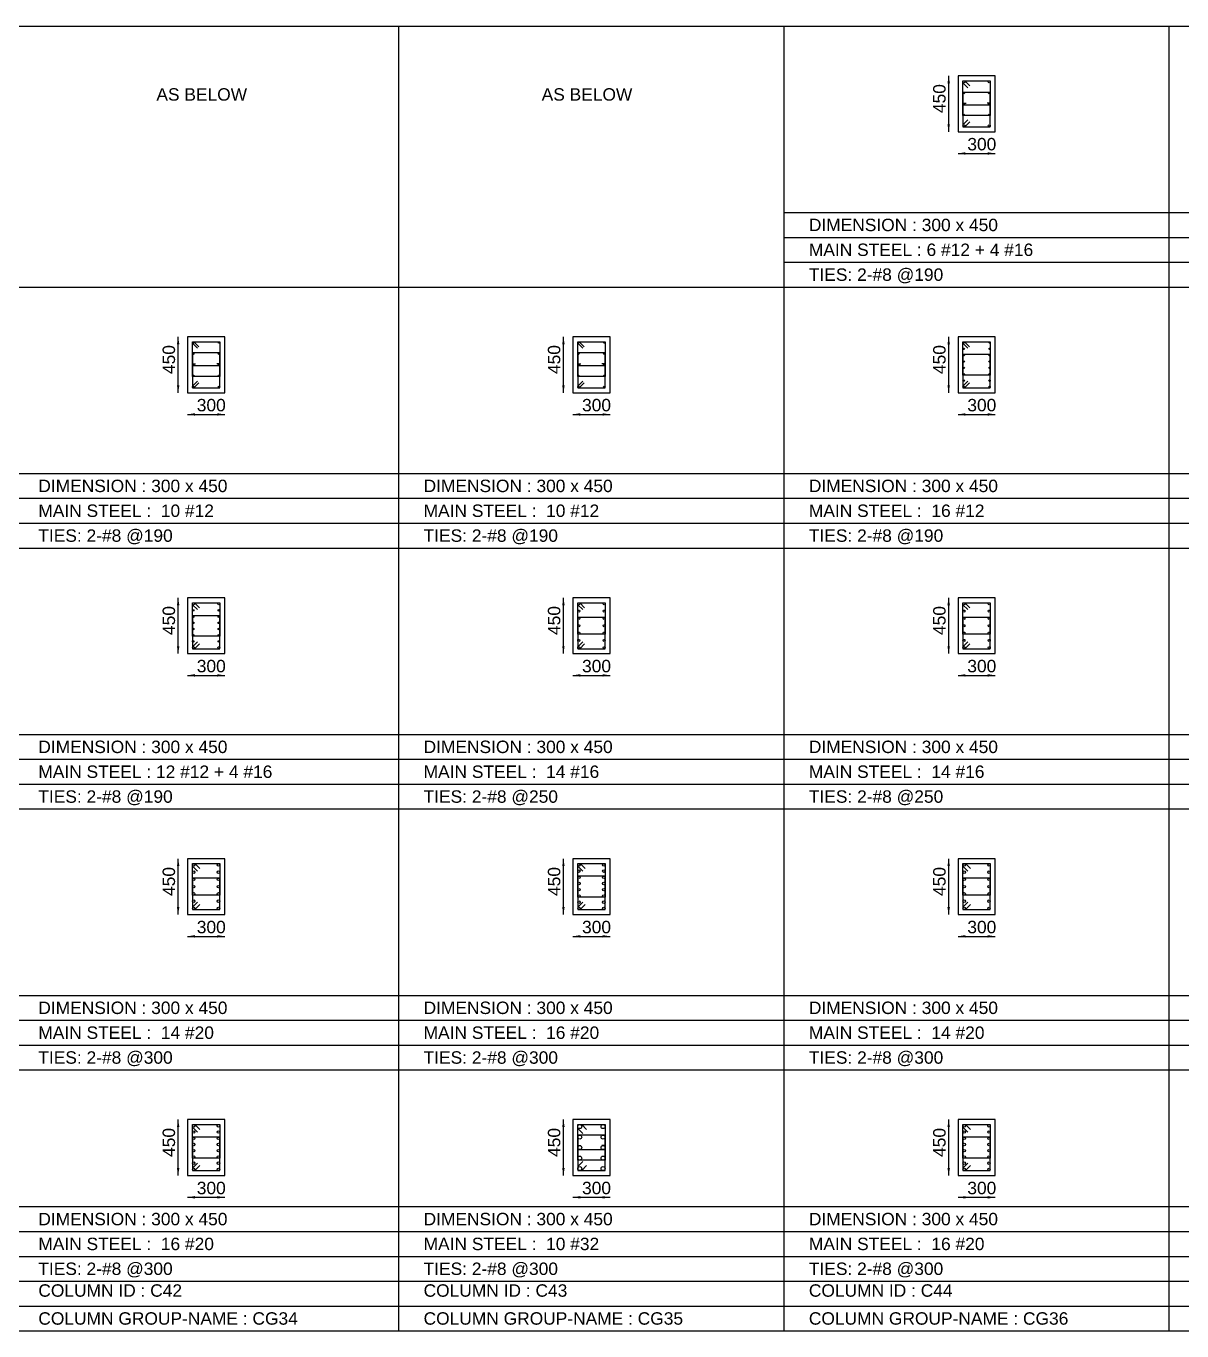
# Model space of a CAD drawing. Extents: x 28 to 264, y -211 to 74.
# Drawn here: x 133.78 to 143.08, y 62.88 to 73.38 of the extents above; entities that cross this region are included whole.
import ezdxf

# ---------------------------------------------------------------- set-up
doc = ezdxf.new("R2010")
doc.units = 0
for name, color, linetype in [('Border', 7, 'CONTINUOUS'), ('Column_Group_Name', 3, 'CONTINUOUS'), ('Column_ID', 4, 'CONTINUOUS'), ('ColumnBars', 1, 'CONTINUOUS'), ('ColumnBars1', 1, 'CONTINUOUS'), ('ColumnCrossSection', 7, 'CONTINUOUS'), ('Dim_All', 7, 'CONTINUOUS'), ('Dimensions', 7, 'CONTINUOUS'), ('Links', 2, 'CONTINUOUS'), ('MainSteel', 1, 'CONTINUOUS'), ('Text_AsBelow', 7, 'CONTINUOUS')]:
    doc.layers.add(name, color=color, linetype=linetype)
doc.styles.add('STRUDS_Arial', font='ARIAL.TTF', dxfattribs={"height": 0.04})

msp = doc.modelspace()

# ---------------------------------------------------------------- linework, layer by layer
at = {"layer": 'Border'}
for p, q in [((133.678, 73.38), (136.778, 73.38)), ((136.778, 71.28), (136.778, 73.38)), ((136.778, 71.28), (136.778, 73.38)), ((136.778, 73.38), (139.878, 73.38)), ((139.878, 71.28), (139.878, 73.38)), ((139.878, 71.28), (139.878, 73.38)), ((139.878, 73.38), (142.978, 73.38)), ((142.978, 71.28), (142.978, 73.38)), ((142.978, 71.28), (142.978, 73.38)), ((142.978, 73.38), (146.078, 73.38)), ((139.878, 71.88), (142.978, 71.88)), ((142.978, 71.88), (146.078, 71.88)), ((139.878, 71.68), (142.978, 71.68)), ((142.978, 71.68), (146.078, 71.68)), ((139.878, 71.48), (142.978, 71.48)), ((142.978, 71.48), (146.078, 71.48)), ((133.678, 71.28), (136.778, 71.28)), ((136.778, 69.18), (136.778, 71.28)), ((136.778, 69.18), (136.778, 71.28)), ((136.778, 71.28), (139.878, 71.28)), ((139.878, 69.18), (139.878, 71.28)), ((139.878, 69.18), (139.878, 71.28)), ((139.878, 71.28), (142.978, 71.28)), ((139.878, 71.28), (142.978, 71.28)), ((142.978, 69.18), (142.978, 71.28)), ((142.978, 69.18), (142.978, 71.28)), ((142.978, 71.28), (146.078, 71.28)), ((142.978, 71.28), (146.078, 71.28)), ((133.678, 69.78), (136.778, 69.78)), ((136.778, 69.78), (139.878, 69.78)), ((139.878, 69.78), (142.978, 69.78)), ((142.978, 69.78), (146.078, 69.78)), ((133.678, 69.58), (136.778, 69.58)), ((136.778, 69.58), (139.878, 69.58)), ((139.878, 69.58), (142.978, 69.58)), ((142.978, 69.58), (146.078, 69.58)), ((133.678, 69.38), (136.778, 69.38)), ((136.778, 69.38), (139.878, 69.38)), ((139.878, 69.38), (142.978, 69.38)), ((142.978, 69.38), (146.078, 69.38)), ((133.678, 69.18), (136.778, 69.18)), ((133.678, 69.18), (136.778, 69.18)), ((136.778, 67.08), (136.778, 69.18)), ((136.778, 67.08), (136.778, 69.18)), ((136.778, 69.18), (139.878, 69.18)), ((136.778, 69.18), (139.878, 69.18)), ((139.878, 67.08), (139.878, 69.18)), ((139.878, 67.08), (139.878, 69.18)), ((139.878, 69.18), (142.978, 69.18)), ((139.878, 69.18), (142.978, 69.18)), ((142.978, 67.08), (142.978, 69.18)), ((142.978, 67.08), (142.978, 69.18)), ((142.978, 69.18), (146.078, 69.18)), ((142.978, 69.18), (146.078, 69.18)), ((133.678, 67.68), (136.778, 67.68)), ((136.778, 67.68), (139.878, 67.68)), ((139.878, 67.68), (142.978, 67.68)), ((142.978, 67.68), (146.078, 67.68)), ((133.678, 67.48), (136.778, 67.48)), ((136.778, 67.48), (139.878, 67.48)), ((139.878, 67.48), (142.978, 67.48)), ((142.978, 67.48), (146.078, 67.48)), ((133.678, 67.28), (136.778, 67.28)), ((136.778, 67.28), (139.878, 67.28)), ((139.878, 67.28), (142.978, 67.28)), ((142.978, 67.28), (146.078, 67.28)), ((133.678, 67.08), (136.778, 67.08)), ((133.678, 67.08), (136.778, 67.08)), ((136.778, 64.98), (136.778, 67.08)), ((136.778, 64.98), (136.778, 67.08)), ((136.778, 67.08), (139.878, 67.08)), ((136.778, 67.08), (139.878, 67.08)), ((139.878, 64.98), (139.878, 67.08)), ((139.878, 64.98), (139.878, 67.08)), ((139.878, 67.08), (142.978, 67.08)), ((139.878, 67.08), (142.978, 67.08)), ((142.978, 64.98), (142.978, 67.08)), ((142.978, 64.98), (142.978, 67.08)), ((142.978, 67.08), (146.078, 67.08)), ((142.978, 67.08), (146.078, 67.08)), ((133.678, 65.58), (136.778, 65.58)), ((136.778, 65.58), (139.878, 65.58)), ((139.878, 65.58), (142.978, 65.58)), ((142.978, 65.58), (146.078, 65.58)), ((133.678, 65.38), (136.778, 65.38)), ((136.778, 65.38), (139.878, 65.38)), ((139.878, 65.38), (142.978, 65.38)), ((142.978, 65.38), (146.078, 65.38)), ((133.678, 65.18), (136.778, 65.18)), ((136.778, 65.18), (139.878, 65.18)), ((139.878, 65.18), (142.978, 65.18)), ((142.978, 65.18), (146.078, 65.18)), ((133.678, 64.98), (136.778, 64.98)), ((133.678, 64.98), (136.778, 64.98)), ((136.778, 62.88), (136.778, 64.98)), ((136.778, 62.88), (136.778, 64.98)), ((136.778, 64.98), (139.878, 64.98)), ((136.778, 64.98), (139.878, 64.98)), ((139.878, 62.88), (139.878, 64.98)), ((139.878, 62.88), (139.878, 64.98)), ((139.878, 64.98), (142.978, 64.98)), ((139.878, 64.98), (142.978, 64.98)), ((142.978, 62.88), (142.978, 64.98)), ((142.978, 62.88), (142.978, 64.98)), ((142.978, 64.98), (146.078, 64.98)), ((142.978, 64.98), (146.078, 64.98)), ((133.678, 63.88), (136.778, 63.88)), ((136.778, 63.88), (139.878, 63.88)), ((139.878, 63.88), (142.978, 63.88)), ((142.978, 63.88), (146.078, 63.88)), ((133.678, 63.68), (136.778, 63.68)), ((136.778, 63.68), (139.878, 63.68)), ((139.878, 63.68), (142.978, 63.68)), ((142.978, 63.68), (146.078, 63.68)), ((133.678, 63.48), (136.778, 63.48)), ((136.778, 63.48), (139.878, 63.48)), ((139.878, 63.48), (142.978, 63.48)), ((142.978, 63.48), (146.078, 63.48)), ((133.678, 63.28), (136.778, 63.28)), ((136.778, 63.28), (139.878, 63.28)), ((139.878, 63.28), (142.978, 63.28)), ((142.978, 63.28), (146.078, 63.28)), ((133.678, 63.08), (136.778, 63.08)), ((136.778, 63.08), (139.878, 63.08)), ((139.878, 63.08), (142.978, 63.08)), ((142.978, 63.08), (146.078, 63.08)), ((133.678, 62.88), (136.778, 62.88)), ((136.778, 62.88), (139.878, 62.88)), ((139.878, 62.88), (142.978, 62.88)), ((142.978, 62.88), (146.078, 62.88))]:
    msp.add_line(p, q, dxfattribs=at)
at = {"layer": 'ColumnBars'}
for centre, radius in [((141.324, 72.8405), 0.006), ((141.53, 72.8405), 0.006), ((141.324, 72.753), 0.006), ((141.324, 72.6655), 0.006), ((141.53, 72.753), 0.006), ((141.53, 72.6655), 0.006), ((135.124, 70.834), 0.006), ((135.332, 70.834), 0.006), ((138.224, 70.834), 0.006), ((138.432, 70.834), 0.006), ((141.324, 70.834), 0.006), ((141.324, 70.7829), 0.006), ((141.532, 70.834), 0.006), ((141.532, 70.7829), 0.006), ((135.124, 70.7445), 0.006), ((135.332, 70.7445), 0.006), ((138.224, 70.7445), 0.006), ((138.432, 70.7445), 0.006), ((141.324, 70.7317), 0.006), ((141.324, 70.6806), 0.006), ((141.532, 70.7317), 0.006), ((141.532, 70.6806), 0.006), ((135.124, 70.655), 0.006), ((135.124, 70.5655), 0.006), ((135.332, 70.655), 0.006), ((135.332, 70.5655), 0.006), ((138.224, 70.655), 0.006), ((138.224, 70.5655), 0.006), ((138.432, 70.655), 0.006), ((138.432, 70.5655), 0.006), ((141.324, 70.6294), 0.006), ((141.324, 70.5783), 0.006), ((141.532, 70.6294), 0.006), ((141.532, 70.5783), 0.006), ((135.124, 70.476), 0.006), ((135.332, 70.476), 0.006), ((138.224, 70.476), 0.006), ((138.432, 70.476), 0.006), ((141.324, 70.5271), 0.006), ((141.324, 70.476), 0.006), ((141.532, 70.5271), 0.006), ((141.532, 70.476), 0.006), ((135.124, 68.678), 0.006), ((135.33, 68.678), 0.006), ((138.226, 68.732), 0.008), ((138.226, 68.673), 0.008), ((138.43, 68.732), 0.008), ((138.43, 68.673), 0.008), ((141.326, 68.732), 0.008), ((141.326, 68.673), 0.008), ((141.53, 68.732), 0.008), ((141.53, 68.673), 0.008), ((135.124, 68.628), 0.006), ((135.124, 68.578), 0.006), ((135.33, 68.628), 0.006), ((135.33, 68.578), 0.006), ((138.226, 68.614), 0.008), ((138.43, 68.614), 0.008), ((141.326, 68.614), 0.008), ((141.53, 68.614), 0.008), ((135.124, 68.528), 0.006), ((135.124, 68.478), 0.006), ((135.33, 68.528), 0.006), ((135.33, 68.478), 0.006), ((138.226, 68.555), 0.008), ((138.226, 68.496), 0.008), ((138.43, 68.555), 0.008), ((138.43, 68.496), 0.008), ((141.326, 68.555), 0.008), ((141.326, 68.496), 0.008), ((141.53, 68.555), 0.008), ((141.53, 68.496), 0.008), ((135.124, 68.428), 0.006), ((135.33, 68.428), 0.006), ((138.226, 68.437), 0.008), ((138.226, 68.378), 0.008), ((138.43, 68.437), 0.008), ((138.43, 68.378), 0.008), ((141.326, 68.437), 0.008), ((141.326, 68.378), 0.008), ((141.53, 68.437), 0.008), ((141.53, 68.378), 0.008), ((135.128, 66.63), 0.01), ((135.128, 66.5717), 0.01), ((135.328, 66.63), 0.01), ((135.328, 66.5717), 0.01), ((138.228, 66.63), 0.01), ((138.228, 66.58), 0.01), ((138.428, 66.63), 0.01), ((138.428, 66.58), 0.01), ((141.328, 66.63), 0.01), ((141.328, 66.5717), 0.01), ((141.528, 66.63), 0.01), ((141.528, 66.5717), 0.01), ((135.128, 66.5133), 0.01), ((135.128, 66.455), 0.01), ((135.328, 66.5133), 0.01), ((135.328, 66.455), 0.01), ((138.228, 66.53), 0.01), ((138.228, 66.48), 0.01), ((138.428, 66.53), 0.01), ((138.428, 66.48), 0.01), ((141.328, 66.5133), 0.01), ((141.328, 66.455), 0.01), ((141.528, 66.5133), 0.01), ((141.528, 66.455), 0.01), ((135.128, 66.3967), 0.01), ((135.328, 66.3967), 0.01), ((138.228, 66.43), 0.01), ((138.228, 66.38), 0.01), ((138.428, 66.43), 0.01), ((138.428, 66.38), 0.01), ((141.328, 66.3967), 0.01), ((141.528, 66.3967), 0.01), ((135.128, 66.3383), 0.01), ((135.128, 66.28), 0.01), ((135.328, 66.3383), 0.01), ((135.328, 66.28), 0.01), ((138.228, 66.33), 0.01), ((138.228, 66.28), 0.01), ((138.428, 66.33), 0.01), ((138.428, 66.28), 0.01), ((141.328, 66.3383), 0.01), ((141.328, 66.28), 0.01), ((141.528, 66.3383), 0.01), ((141.528, 66.28), 0.01), ((135.128, 64.53), 0.01), ((135.128, 64.48), 0.01), ((135.328, 64.53), 0.01), ((135.328, 64.48), 0.01), ((138.234, 64.524), 0.016), ((138.422, 64.524), 0.016), ((141.328, 64.53), 0.01), ((141.328, 64.48), 0.01), ((141.528, 64.53), 0.01), ((141.528, 64.48), 0.01), ((135.128, 64.43), 0.01), ((135.128, 64.38), 0.01), ((135.328, 64.43), 0.01), ((135.328, 64.38), 0.01), ((138.234, 64.4395), 0.016), ((138.234, 64.355), 0.016), ((138.422, 64.4395), 0.016), ((138.422, 64.355), 0.016), ((141.328, 64.43), 0.01), ((141.328, 64.38), 0.01), ((141.528, 64.43), 0.01), ((141.528, 64.38), 0.01), ((135.128, 64.33), 0.01), ((135.128, 64.28), 0.01), ((135.328, 64.33), 0.01), ((135.328, 64.28), 0.01), ((138.234, 64.2705), 0.016), ((138.422, 64.2705), 0.016), ((141.328, 64.33), 0.01), ((141.328, 64.28), 0.01), ((141.528, 64.33), 0.01), ((141.528, 64.28), 0.01), ((135.128, 64.23), 0.01), ((135.128, 64.18), 0.01), ((135.328, 64.23), 0.01), ((135.328, 64.18), 0.01), ((138.234, 64.186), 0.016), ((138.422, 64.186), 0.016), ((141.328, 64.23), 0.01), ((141.328, 64.18), 0.01), ((141.528, 64.23), 0.01), ((141.528, 64.18), 0.01)]:
    msp.add_circle(centre, radius, dxfattribs=at)
at = {"layer": 'ColumnBars1'}
for centre in [(141.326, 72.932), (141.53, 72.932), (141.326, 72.578), (141.53, 72.578), (135.126, 68.732), (135.33, 68.732), (135.126, 68.378), (135.33, 68.378)]:
    msp.add_circle(centre, 0.008, dxfattribs=at)
at = {"layer": 'ColumnCrossSection'}
for p, q in [((141.578, 72.98), (141.278, 72.98)), ((141.278, 72.98), (141.278, 72.53)), ((141.578, 72.53), (141.578, 72.98)), ((141.278, 72.53), (141.578, 72.53)), ((135.378, 70.88), (135.078, 70.88)), ((135.078, 70.88), (135.078, 70.43)), ((135.378, 70.43), (135.378, 70.88)), ((138.478, 70.88), (138.178, 70.88)), ((138.178, 70.88), (138.178, 70.43)), ((138.478, 70.43), (138.478, 70.88)), ((141.578, 70.88), (141.278, 70.88)), ((141.278, 70.88), (141.278, 70.43)), ((141.578, 70.43), (141.578, 70.88)), ((135.078, 70.43), (135.378, 70.43)), ((138.178, 70.43), (138.478, 70.43)), ((141.278, 70.43), (141.578, 70.43)), ((135.378, 68.78), (135.078, 68.78)), ((135.078, 68.78), (135.078, 68.33)), ((135.378, 68.33), (135.378, 68.78)), ((138.478, 68.78), (138.178, 68.78)), ((138.178, 68.78), (138.178, 68.33)), ((138.478, 68.33), (138.478, 68.78)), ((141.578, 68.78), (141.278, 68.78)), ((141.278, 68.78), (141.278, 68.33)), ((141.578, 68.33), (141.578, 68.78)), ((135.078, 68.33), (135.378, 68.33)), ((138.178, 68.33), (138.478, 68.33)), ((141.278, 68.33), (141.578, 68.33)), ((135.378, 66.68), (135.078, 66.68)), ((135.078, 66.68), (135.078, 66.23)), ((135.378, 66.23), (135.378, 66.68)), ((138.478, 66.68), (138.178, 66.68)), ((138.178, 66.68), (138.178, 66.23)), ((138.478, 66.23), (138.478, 66.68)), ((141.578, 66.68), (141.278, 66.68)), ((141.278, 66.68), (141.278, 66.23)), ((141.578, 66.23), (141.578, 66.68)), ((135.078, 66.23), (135.378, 66.23)), ((138.178, 66.23), (138.478, 66.23)), ((141.278, 66.23), (141.578, 66.23)), ((135.378, 64.58), (135.078, 64.58)), ((135.078, 64.58), (135.078, 64.13)), ((135.378, 64.13), (135.378, 64.58)), ((138.478, 64.58), (138.178, 64.58)), ((138.178, 64.58), (138.178, 64.13)), ((138.478, 64.13), (138.478, 64.58)), ((141.578, 64.58), (141.278, 64.58)), ((141.278, 64.58), (141.278, 64.13)), ((141.578, 64.13), (141.578, 64.58)), ((135.078, 64.13), (135.378, 64.13)), ((138.178, 64.13), (138.478, 64.13)), ((141.278, 64.13), (141.578, 64.13))]:
    msp.add_line(p, q, dxfattribs=at)
at = {"layer": 'Dim_All'}
for p, q in [((141.203, 72.53), (141.203, 72.98)), ((141.278, 72.355), (141.578, 72.355)), ((135.003, 70.43), (135.003, 70.88)), ((138.103, 70.43), (138.103, 70.88)), ((141.203, 70.43), (141.203, 70.88)), ((135.078, 70.255), (135.378, 70.255)), ((138.178, 70.255), (138.478, 70.255)), ((141.278, 70.255), (141.578, 70.255)), ((135.003, 68.33), (135.003, 68.78)), ((138.103, 68.33), (138.103, 68.78)), ((141.203, 68.33), (141.203, 68.78)), ((135.078, 68.155), (135.378, 68.155)), ((138.178, 68.155), (138.478, 68.155)), ((141.278, 68.155), (141.578, 68.155)), ((135.003, 66.23), (135.003, 66.68)), ((138.103, 66.23), (138.103, 66.68)), ((141.203, 66.23), (141.203, 66.68)), ((135.078, 66.055), (135.378, 66.055)), ((138.178, 66.055), (138.478, 66.055)), ((141.278, 66.055), (141.578, 66.055)), ((135.003, 64.13), (135.003, 64.58)), ((138.103, 64.13), (138.103, 64.58)), ((141.203, 64.13), (141.203, 64.58)), ((135.078, 63.955), (135.378, 63.955)), ((138.178, 63.955), (138.478, 63.955)), ((141.278, 63.955), (141.578, 63.955))]:
    msp.add_line(p, q, dxfattribs=at)
at = {"layer": 'dim_all'}
for points in [[(141.203, 72.98), (141.193, 72.92), (141.203, 72.98), (141.213, 72.92)], [(141.203, 72.53), (141.193, 72.59), (141.203, 72.53), (141.213, 72.59)], [(141.278, 72.355), (141.338, 72.365), (141.278, 72.355), (141.338, 72.345)], [(141.578, 72.355), (141.518, 72.365), (141.578, 72.355), (141.518, 72.345)], [(135.003, 70.88), (134.993, 70.82), (135.003, 70.88), (135.013, 70.82)], [(138.103, 70.88), (138.093, 70.82), (138.103, 70.88), (138.113, 70.82)], [(141.203, 70.88), (141.193, 70.82), (141.203, 70.88), (141.213, 70.82)], [(135.003, 70.43), (134.993, 70.49), (135.003, 70.43), (135.013, 70.49)], [(138.103, 70.43), (138.093, 70.49), (138.103, 70.43), (138.113, 70.49)], [(141.203, 70.43), (141.193, 70.49), (141.203, 70.43), (141.213, 70.49)], [(135.078, 70.255), (135.138, 70.265), (135.078, 70.255), (135.138, 70.245)], [(135.378, 70.255), (135.318, 70.265), (135.378, 70.255), (135.318, 70.245)], [(138.178, 70.255), (138.238, 70.265), (138.178, 70.255), (138.238, 70.245)], [(138.478, 70.255), (138.418, 70.265), (138.478, 70.255), (138.418, 70.245)], [(141.278, 70.255), (141.338, 70.265), (141.278, 70.255), (141.338, 70.245)], [(141.578, 70.255), (141.518, 70.265), (141.578, 70.255), (141.518, 70.245)], [(135.003, 68.78), (134.993, 68.72), (135.003, 68.78), (135.013, 68.72)], [(138.103, 68.78), (138.093, 68.72), (138.103, 68.78), (138.113, 68.72)], [(141.203, 68.78), (141.193, 68.72), (141.203, 68.78), (141.213, 68.72)], [(135.003, 68.33), (134.993, 68.39), (135.003, 68.33), (135.013, 68.39)], [(138.103, 68.33), (138.093, 68.39), (138.103, 68.33), (138.113, 68.39)], [(141.203, 68.33), (141.193, 68.39), (141.203, 68.33), (141.213, 68.39)], [(135.078, 68.155), (135.138, 68.165), (135.078, 68.155), (135.138, 68.145)], [(135.378, 68.155), (135.318, 68.165), (135.378, 68.155), (135.318, 68.145)], [(138.178, 68.155), (138.238, 68.165), (138.178, 68.155), (138.238, 68.145)], [(138.478, 68.155), (138.418, 68.165), (138.478, 68.155), (138.418, 68.145)], [(141.278, 68.155), (141.338, 68.165), (141.278, 68.155), (141.338, 68.145)], [(141.578, 68.155), (141.518, 68.165), (141.578, 68.155), (141.518, 68.145)], [(135.003, 66.68), (134.993, 66.62), (135.003, 66.68), (135.013, 66.62)], [(138.103, 66.68), (138.093, 66.62), (138.103, 66.68), (138.113, 66.62)], [(141.203, 66.68), (141.193, 66.62), (141.203, 66.68), (141.213, 66.62)], [(135.003, 66.23), (134.993, 66.29), (135.003, 66.23), (135.013, 66.29)], [(138.103, 66.23), (138.093, 66.29), (138.103, 66.23), (138.113, 66.29)], [(141.203, 66.23), (141.193, 66.29), (141.203, 66.23), (141.213, 66.29)], [(135.078, 66.055), (135.138, 66.065), (135.078, 66.055), (135.138, 66.045)], [(135.378, 66.055), (135.318, 66.065), (135.378, 66.055), (135.318, 66.045)], [(138.178, 66.055), (138.238, 66.065), (138.178, 66.055), (138.238, 66.045)], [(138.478, 66.055), (138.418, 66.065), (138.478, 66.055), (138.418, 66.045)], [(141.278, 66.055), (141.338, 66.065), (141.278, 66.055), (141.338, 66.045)], [(141.578, 66.055), (141.518, 66.065), (141.578, 66.055), (141.518, 66.045)], [(135.003, 64.58), (134.993, 64.52), (135.003, 64.58), (135.013, 64.52)], [(138.103, 64.58), (138.093, 64.52), (138.103, 64.58), (138.113, 64.52)], [(141.203, 64.58), (141.193, 64.52), (141.203, 64.58), (141.213, 64.52)], [(135.003, 64.13), (134.993, 64.19), (135.003, 64.13), (135.013, 64.19)], [(138.103, 64.13), (138.093, 64.19), (138.103, 64.13), (138.113, 64.19)], [(141.203, 64.13), (141.193, 64.19), (141.203, 64.13), (141.213, 64.19)], [(135.078, 63.955), (135.138, 63.965), (135.078, 63.955), (135.138, 63.945)], [(135.378, 63.955), (135.318, 63.965), (135.378, 63.955), (135.318, 63.945)], [(138.178, 63.955), (138.238, 63.965), (138.178, 63.955), (138.238, 63.945)], [(138.478, 63.955), (138.418, 63.965), (138.478, 63.955), (138.418, 63.945)], [(141.278, 63.955), (141.338, 63.965), (141.278, 63.955), (141.338, 63.945)], [(141.578, 63.955), (141.518, 63.965), (141.578, 63.955), (141.518, 63.945)]]:
    msp.add_solid(points, dxfattribs=at)
at = {"layer": 'Links'}
for p, q in [((141.318, 72.94), (141.538, 72.94)), ((141.318, 72.6595), (141.318, 72.94)), ((141.318, 72.924), (141.358, 72.884)), ((141.334, 72.94), (141.374, 72.9)), ((141.538, 72.94), (141.538, 72.6595)), ((141.538, 72.8465), (141.318, 72.8465)), ((141.318, 72.8465), (141.318, 72.57)), ((141.538, 72.57), (141.538, 72.8465)), ((141.318, 72.759), (141.343, 72.759)), ((141.318, 72.747), (141.538, 72.747)), ((141.538, 72.759), (141.513, 72.759)), ((141.538, 72.6595), (141.318, 72.6595)), ((141.318, 72.586), (141.358, 72.626)), ((141.318, 72.57), (141.538, 72.57)), ((141.334, 72.57), (141.374, 72.61)), ((135.118, 70.84), (135.338, 70.84)), ((135.118, 70.5595), (135.118, 70.84)), ((135.118, 70.828), (135.158, 70.788)), ((135.13, 70.84), (135.17, 70.8)), ((135.338, 70.84), (135.338, 70.5595)), ((138.218, 70.84), (138.438, 70.84)), ((138.218, 70.5595), (138.218, 70.84)), ((138.218, 70.828), (138.258, 70.788)), ((138.23, 70.84), (138.27, 70.8)), ((138.438, 70.84), (138.438, 70.5595)), ((141.318, 70.84), (141.538, 70.84)), ((141.318, 70.5723), (141.318, 70.84)), ((141.318, 70.828), (141.358, 70.788)), ((141.33, 70.84), (141.37, 70.8)), ((141.538, 70.84), (141.538, 70.5723)), ((135.338, 70.7505), (135.118, 70.7505)), ((135.118, 70.7505), (135.118, 70.47)), ((135.338, 70.47), (135.338, 70.7505)), ((138.438, 70.7505), (138.218, 70.7505)), ((138.218, 70.7505), (138.218, 70.47)), ((138.438, 70.47), (138.438, 70.7505)), ((141.538, 70.7377), (141.318, 70.7377)), ((141.318, 70.7377), (141.318, 70.47)), ((141.538, 70.47), (141.538, 70.7377)), ((135.118, 70.661), (135.143, 70.661)), ((135.118, 70.649), (135.338, 70.649)), ((135.338, 70.661), (135.313, 70.661)), ((138.218, 70.661), (138.243, 70.661)), ((138.218, 70.649), (138.438, 70.649)), ((138.438, 70.661), (138.413, 70.661)), ((141.538, 70.5723), (141.318, 70.5723)), ((135.338, 70.5595), (135.118, 70.5595)), ((135.118, 70.482), (135.158, 70.522)), ((135.118, 70.47), (135.338, 70.47)), ((135.13, 70.47), (135.17, 70.51)), ((138.438, 70.5595), (138.218, 70.5595)), ((138.218, 70.482), (138.258, 70.522)), ((138.218, 70.47), (138.438, 70.47)), ((138.23, 70.47), (138.27, 70.51)), ((141.318, 70.482), (141.358, 70.522)), ((141.318, 70.47), (141.538, 70.47)), ((141.33, 70.47), (141.37, 70.51)), ((135.118, 68.74), (135.338, 68.74)), ((135.118, 68.472), (135.118, 68.74)), ((135.118, 68.724), (135.158, 68.684)), ((135.134, 68.74), (135.174, 68.7)), ((135.338, 68.74), (135.338, 68.472)), ((138.218, 68.74), (138.438, 68.74)), ((138.218, 68.488), (138.218, 68.74)), ((138.218, 68.724), (138.258, 68.684)), ((138.234, 68.74), (138.274, 68.7)), ((138.438, 68.74), (138.438, 68.488)), ((141.318, 68.74), (141.538, 68.74)), ((141.318, 68.488), (141.318, 68.74)), ((141.318, 68.724), (141.358, 68.684)), ((141.334, 68.74), (141.374, 68.7)), ((141.538, 68.74), (141.538, 68.488)), ((135.338, 68.634), (135.118, 68.634)), ((135.118, 68.634), (135.118, 68.37)), ((135.338, 68.37), (135.338, 68.634)), ((138.438, 68.622), (138.218, 68.622)), ((138.218, 68.622), (138.218, 68.37)), ((138.438, 68.37), (138.438, 68.622)), ((141.538, 68.622), (141.318, 68.622)), ((141.318, 68.622), (141.318, 68.37)), ((141.538, 68.37), (141.538, 68.622)), ((135.338, 68.472), (135.118, 68.472)), ((138.438, 68.488), (138.218, 68.488)), ((141.538, 68.488), (141.318, 68.488)), ((135.118, 68.386), (135.158, 68.426)), ((135.118, 68.37), (135.338, 68.37)), ((135.134, 68.37), (135.174, 68.41)), ((138.218, 68.386), (138.258, 68.426)), ((138.218, 68.37), (138.438, 68.37)), ((138.234, 68.37), (138.274, 68.41)), ((141.318, 68.386), (141.358, 68.426)), ((141.318, 68.37), (141.538, 68.37)), ((141.334, 68.37), (141.374, 68.41)), ((135.118, 66.64), (135.338, 66.64)), ((135.118, 66.3867), (135.118, 66.64)), ((135.118, 66.62), (135.158, 66.58)), ((135.138, 66.64), (135.178, 66.6)), ((135.338, 66.64), (135.338, 66.3867)), ((138.218, 66.64), (138.438, 66.64)), ((138.218, 66.37), (138.218, 66.64)), ((138.218, 66.62), (138.258, 66.58)), ((138.238, 66.64), (138.278, 66.6)), ((138.438, 66.64), (138.438, 66.37)), ((141.318, 66.64), (141.538, 66.64)), ((141.318, 66.3867), (141.318, 66.64)), ((141.318, 66.62), (141.358, 66.58)), ((141.338, 66.64), (141.378, 66.6)), ((141.538, 66.64), (141.538, 66.3867)), ((135.338, 66.5233), (135.118, 66.5233)), ((135.118, 66.5233), (135.118, 66.27)), ((135.338, 66.27), (135.338, 66.5233)), ((138.438, 66.54), (138.218, 66.54)), ((138.218, 66.54), (138.218, 66.27)), ((138.438, 66.27), (138.438, 66.54)), ((141.538, 66.5233), (141.318, 66.5233)), ((141.318, 66.5233), (141.318, 66.27)), ((141.538, 66.27), (141.538, 66.5233)), ((135.338, 66.3867), (135.118, 66.3867)), ((138.438, 66.37), (138.218, 66.37)), ((141.538, 66.3867), (141.318, 66.3867)), ((135.118, 66.29), (135.158, 66.33)), ((135.118, 66.27), (135.338, 66.27)), ((135.138, 66.27), (135.178, 66.31)), ((138.218, 66.29), (138.258, 66.33)), ((138.218, 66.27), (138.438, 66.27)), ((138.238, 66.27), (138.278, 66.31)), ((141.318, 66.29), (141.358, 66.33)), ((141.318, 66.27), (141.538, 66.27)), ((141.338, 66.27), (141.378, 66.31)), ((135.118, 64.54), (135.338, 64.54)), ((135.118, 64.27), (135.118, 64.54)), ((135.118, 64.52), (135.158, 64.48)), ((135.138, 64.54), (135.178, 64.5)), ((135.338, 64.54), (135.338, 64.27)), ((138.218, 64.54), (138.438, 64.54)), ((138.218, 64.2545), (138.218, 64.54)), ((138.218, 64.508), (138.258, 64.468)), ((138.25, 64.54), (138.29, 64.5)), ((138.438, 64.54), (138.438, 64.2545)), ((141.318, 64.54), (141.538, 64.54)), ((141.318, 64.27), (141.318, 64.54)), ((141.318, 64.52), (141.358, 64.48)), ((141.338, 64.54), (141.378, 64.5)), ((141.538, 64.54), (141.538, 64.27)), ((135.338, 64.44), (135.118, 64.44)), ((135.118, 64.44), (135.118, 64.17)), ((135.338, 64.17), (135.338, 64.44)), ((138.438, 64.4555), (138.218, 64.4555)), ((138.218, 64.4555), (138.218, 64.17)), ((138.218, 64.371), (138.243, 64.371)), ((138.438, 64.371), (138.413, 64.371)), ((138.438, 64.17), (138.438, 64.4555)), ((141.538, 64.44), (141.318, 64.44)), ((141.318, 64.44), (141.318, 64.17)), ((141.538, 64.17), (141.538, 64.44)), ((135.338, 64.27), (135.118, 64.27)), ((138.218, 64.339), (138.438, 64.339)), ((141.538, 64.27), (141.318, 64.27)), ((135.118, 64.19), (135.158, 64.23)), ((135.118, 64.17), (135.338, 64.17)), ((135.138, 64.17), (135.178, 64.21)), ((138.438, 64.2545), (138.218, 64.2545)), ((138.218, 64.202), (138.258, 64.242)), ((138.218, 64.17), (138.438, 64.17)), ((138.25, 64.17), (138.29, 64.21)), ((141.318, 64.19), (141.358, 64.23)), ((141.318, 64.17), (141.538, 64.17)), ((141.338, 64.17), (141.378, 64.21))]:
    msp.add_line(p, q, dxfattribs=at)

# ---------------------------------------------------------------- texts
at = {"layer": 'Column_Group_Name', "style": 'STRUDS_Arial'}
for s, p in [('COLUMN GROUP-NAME : CG34', (133.878, 62.93)), ('COLUMN GROUP-NAME : CG35', (136.978, 62.93)), ('COLUMN GROUP-NAME : CG36', (140.078, 62.93))]:
    msp.add_text(s, height=0.1, dxfattribs=at).set_placement(p)
at = {"layer": 'Column_ID', "style": 'STRUDS_Arial'}
for s, p in [('COLUMN ID : C42', (133.878, 63.155)), ('COLUMN ID : C43', (136.978, 63.155)), ('COLUMN ID : C44', (140.078, 63.155))]:
    msp.add_text(s, height=0.1, dxfattribs=at).set_placement(p)
at = {"layer": 'Dimensions', "style": 'STRUDS_Arial'}
for p in [(141.178, 72.68), (134.978, 70.58), (138.078, 70.58), (141.178, 70.58), (134.978, 68.48), (138.078, 68.48), (141.178, 68.48), (134.978, 66.38), (138.078, 66.38), (141.178, 66.38), (134.978, 64.28), (138.078, 64.28), (141.178, 64.28)]:
    msp.add_text('450', height=0.1, rotation=90, dxfattribs=at).set_placement(p)
for s, p in [('300', (141.353, 72.38)), ('DIMENSION : 300 x 450', (140.078, 71.73)), ('300', (135.153, 70.28)), ('300', (138.253, 70.28)), ('300', (141.353, 70.28)), ('DIMENSION : 300 x 450', (133.878, 69.63)), ('DIMENSION : 300 x 450', (136.978, 69.63)), ('DIMENSION : 300 x 450', (140.078, 69.63)), ('300', (135.153, 68.18)), ('300', (138.253, 68.18)), ('300', (141.353, 68.18)), ('DIMENSION : 300 x 450', (133.878, 67.53)), ('DIMENSION : 300 x 450', (136.978, 67.53)), ('DIMENSION : 300 x 450', (140.078, 67.53)), ('300', (135.153, 66.08)), ('300', (138.253, 66.08)), ('300', (141.353, 66.08)), ('DIMENSION : 300 x 450', (133.878, 65.43)), ('DIMENSION : 300 x 450', (136.978, 65.43)), ('DIMENSION : 300 x 450', (140.078, 65.43)), ('300', (135.153, 63.98)), ('300', (138.253, 63.98)), ('300', (141.353, 63.98)), ('DIMENSION : 300 x 450', (133.878, 63.73)), ('DIMENSION : 300 x 450', (136.978, 63.73)), ('DIMENSION : 300 x 450', (140.078, 63.73))]:
    msp.add_text(s, height=0.1, dxfattribs=at).set_placement(p)
at = {"layer": 'Links', "style": 'STRUDS_Arial'}
for s, p in [('TIES: 2-#8 @190', (140.078, 71.33)), ('TIES: 2-#8 @190', (133.878, 69.23)), ('TIES: 2-#8 @190', (136.978, 69.23)), ('TIES: 2-#8 @190', (140.078, 69.23)), ('TIES: 2-#8 @190', (133.878, 67.13)), ('TIES: 2-#8 @250', (136.978, 67.13)), ('TIES: 2-#8 @250', (140.078, 67.13)), ('TIES: 2-#8 @300', (133.878, 65.03)), ('TIES: 2-#8 @300', (136.978, 65.03)), ('TIES: 2-#8 @300', (140.078, 65.03)), ('TIES: 2-#8 @300', (133.878, 63.33)), ('TIES: 2-#8 @300', (136.978, 63.33)), ('TIES: 2-#8 @300', (140.078, 63.33))]:
    msp.add_text(s, height=0.1, dxfattribs=at).set_placement(p)
at = {"layer": 'MainSteel', "style": 'STRUDS_Arial'}
for s, p in [('MAIN STEEL : 6 #12 + 4 #16 ', (140.078, 71.53)), ('MAIN STEEL :  10 #12', (133.878, 69.43)), ('MAIN STEEL :  10 #12', (136.978, 69.43)), ('MAIN STEEL :  16 #12', (140.078, 69.43)), ('MAIN STEEL : 12 #12 + 4 #16 ', (133.878, 67.33)), ('MAIN STEEL :  14 #16', (136.978, 67.33)), ('MAIN STEEL :  14 #16', (140.078, 67.33)), ('MAIN STEEL :  14 #20', (133.878, 65.23)), ('MAIN STEEL :  16 #20', (136.978, 65.23)), ('MAIN STEEL :  14 #20', (140.078, 65.23)), ('MAIN STEEL :  16 #20', (133.878, 63.53)), ('MAIN STEEL :  10 #32', (136.978, 63.53)), ('MAIN STEEL :  16 #20', (140.078, 63.53))]:
    msp.add_text(s, height=0.1, dxfattribs=at).set_placement(p)
at = {"layer": 'Text_AsBelow', "style": 'STRUDS_Arial'}
for p in [(134.828, 72.78), (137.928, 72.78)]:
    msp.add_text('AS BELOW', height=0.1, dxfattribs=at).set_placement(p)

doc.saveas('drawing.dxf')
